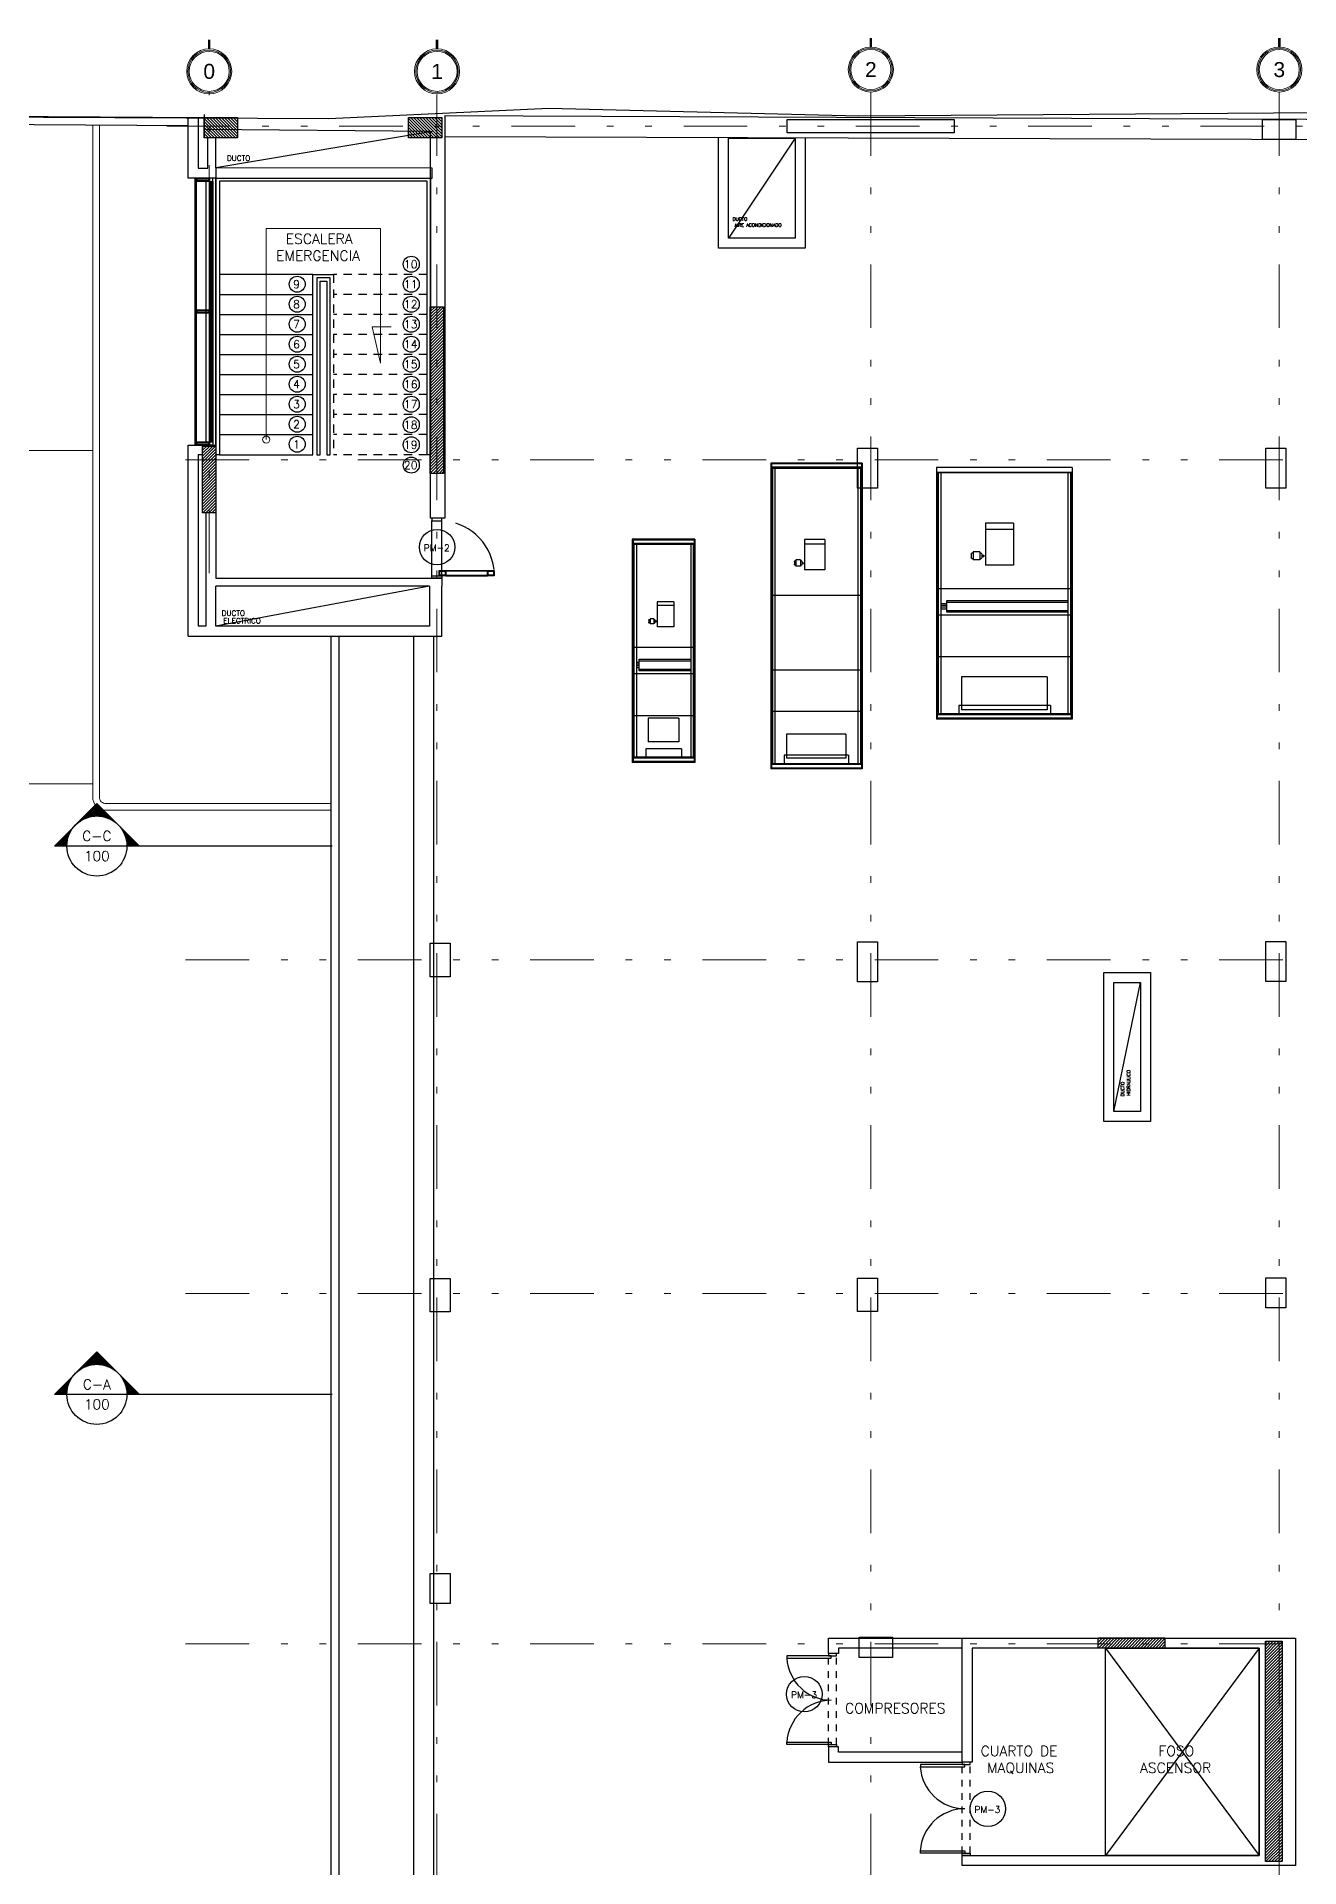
# Model space of a CAD drawing. Header units: millimetres. Extents: x 2056 to 4470, y 1400 to 3101.
# Drawn here: x 2297.75 to 2316.67, y 1524.71 to 1552.16 of the extents above; entities that cross this region are included whole.
import ezdxf
from ezdxf.enums import TextEntityAlignment as Align

# ---------------------------------------------------------------- set-up
doc = ezdxf.new("R2010")
doc.units = ezdxf.units.MM
for name, pattern in [('DASHED', [0.75, 0.5, -0.25]), ('DIVIDE', [31.75, 12.7, -6.35, 0, -6.35, 0, -6.35]), ('HIDDEN', [9.525, 6.35, -3.175]), ('HIDDEN2', [0.1875, 0.125, -0.0625])]:
    doc.linetypes.add(name, pattern=pattern)
for name, color, linetype in [('0-PROYECCION', 8, 'HIDDEN2'), ('A-252', 252, 'Continuous'), ('A-253', 253, 'Continuous'), ('A-ANNO-DIMS-GRID', 195, 'Continuous'), ('A-ANNO-DOOR', 134, 'Continuous'), ('A-ANNO-GLAZ', 124, 'Continuous'), ('A-ANNO-SYMB', 195, 'Continuous'), ('A-ANNO-TEXT', 190, 'Continuous'), ('A-COLS', 6, 'Continuous'), ('A-COLS-HTCH', 8, 'Continuous'), ('A-DOOR', 154, 'Continuous'), ('A-DUCT', 251, 'Continuous'), ('A-FLOR-STRS', 2, 'Continuous'), ('A-FURN', 252, 'Continuous'), ('A-GRID-COLS', 75, 'DIVIDE'), ('A-PLAN-2', 4, 'Continuous'), ('A-WALL-SILL', 205, 'Continuous')]:
    doc.layers.add(name, color=color, linetype=linetype)
for name, color, linetype, lineweight in [('A-PL6', 8, 'Continuous', 15), ('A-WALL', 16, 'Continuous', 30), ('PL MUEBLES', 251, 'Continuous', 13)]:
    doc.layers.add(name, color=color, linetype=linetype, lineweight=lineweight)
doc.styles.add('NUEVO', font='SIMPLEX')
doc.styles.add('ROMAN', font='arial.ttf')
doc.styles.add('ROMANS', font='romans')

# ---------------------------------------------------------------- blocks, each defined once
blk = doc.blocks.new('PUERTA METALICA 90')
at = {"color": 251, "linetype": 'HIDDEN', "ltscale": 0.35}
for p, q in [((0, -0.862), (0, -0.038)), ((0.15, -0.862), (0.15, -0.038)), ((0.212, -0.787), (0.837, -0.787)), ((0.212, -0.862), (0.837, -0.862))]:
    blk.add_line(p, q, dxfattribs=at)
for points in [[(0, -0.038), (0.15, -0.038), (0.15, -0.038), (0.15, 0), (0, 0), (0, -0.038)], [(0.202, -0.852), (0.122, -0.852), (0.122, -0.797), (0.202, -0.797)], [(0.212, -0.797), (0.212, -0.852), (0.212, -0.852), (0.837, -0.852), (0.837, -0.797), (0.212, -0.797)], [(0.927, -0.852), (0.847, -0.852), (0.847, -0.797), (0.927, -0.797)], [(0, -0.862), (0.15, -0.862), (0.15, -0.862), (0.15, -0.9), (0, -0.9), (0, -0.862)]]:
    blk.add_lwpolyline(points, close=True)
for points in [[(0.212, -0.862), (0.112, -0.862), (0.112, -0.787), (0.212, -0.787), (0.212, -0.862)], [(0.937, -0.862), (0.837, -0.862), (0.837, -0.787), (0.937, -0.787), (0.937, -0.862)]]:
    blk.add_lwpolyline(points)
at = {"color": 251, "linetype": 'HIDDEN', "ltscale": 0.15}
blk.add_arc((0.111, -0.866), 0.829, 6.7271, 89.8998, dxfattribs=at)
blk = doc.blocks.new('*X14')
at = {"color": 0}
for p, q in [((6.78992, 13.81738), (6.79063, 13.81738)), ((6.79005, 13.8175), (6.7909, 13.8175)), ((6.79017, 13.81762), (6.7912, 13.81762)), ((6.7903, 13.81775), (6.79153, 13.81775)), ((6.79042, 13.81788), (6.79191, 13.81788)), ((6.79055, 13.818), (6.79236, 13.818)), ((6.79067, 13.81813), (6.79293, 13.81813)), ((6.7908, 13.81825), (6.79394, 13.81825)), ((6.79092, 13.81837), (6.79817, 13.81837)), ((6.79105, 13.8185), (6.79804, 13.8185)), ((6.79117, 13.81863), (6.79792, 13.81863)), ((6.7913, 13.81875), (6.79779, 13.81875)), ((6.79142, 13.81888), (6.79767, 13.81888)), ((6.79155, 13.819), (6.79754, 13.819)), ((6.79167, 13.81912), (6.79742, 13.81912)), ((6.7918, 13.81925), (6.79729, 13.81925)), ((6.79192, 13.81938), (6.79717, 13.81938)), ((6.79205, 13.8195), (6.79704, 13.8195)), ((6.79217, 13.81963), (6.79692, 13.81963)), ((6.7923, 13.81975), (6.79679, 13.81975)), ((6.79242, 13.81987), (6.79667, 13.81987)), ((6.79255, 13.82), (6.79654, 13.82)), ((6.79267, 13.82013), (6.79642, 13.82013)), ((6.7928, 13.82025), (6.79629, 13.82025)), ((6.79292, 13.82038), (6.79617, 13.82038)), ((6.79305, 13.8205), (6.79604, 13.8205)), ((6.79317, 13.82062), (6.79592, 13.82062)), ((6.7933, 13.82075), (6.79579, 13.82075)), ((6.79342, 13.82087), (6.79567, 13.82087)), ((6.79355, 13.821), (6.79554, 13.821)), ((6.79367, 13.82113), (6.79542, 13.82113)), ((6.7938, 13.82125), (6.79529, 13.82125)), ((6.79392, 13.82137), (6.79517, 13.82137)), ((6.79405, 13.8215), (6.79504, 13.8215)), ((6.79417, 13.82162), (6.79492, 13.82162)), ((6.7943, 13.82175), (6.79479, 13.82175)), ((6.79514, 13.81825), (6.79829, 13.81825)), ((6.79615, 13.81813), (6.79842, 13.81813)), ((6.79673, 13.818), (6.79854, 13.818)), ((6.79718, 13.81788), (6.79867, 13.81788)), ((6.79756, 13.81775), (6.79879, 13.81775)), ((6.79789, 13.81762), (6.79892, 13.81762)), ((6.79819, 13.8175), (6.79904, 13.8175)), ((6.79846, 13.81738), (6.79917, 13.81738)), ((6.78442, 13.81188), (6.78593, 13.81188)), ((6.78455, 13.812), (6.78597, 13.812)), ((6.78467, 13.81212), (6.78601, 13.81212)), ((6.7848, 13.81225), (6.78605, 13.81225)), ((6.78492, 13.81237), (6.7861, 13.81237)), ((6.78505, 13.8125), (6.78614, 13.8125)), ((6.78517, 13.81263), (6.78619, 13.81263)), ((6.7853, 13.81275), (6.78624, 13.81275)), ((6.78542, 13.81288), (6.7863, 13.81288)), ((6.78555, 13.813), (6.78635, 13.813)), ((6.78567, 13.81312), (6.78641, 13.81312)), ((6.7858, 13.81325), (6.78647, 13.81325)), ((6.78592, 13.81338), (6.78653, 13.81338)), ((6.78605, 13.8135), (6.7866, 13.8135)), ((6.78617, 13.81363), (6.78667, 13.81363)), ((6.7863, 13.81375), (6.78674, 13.81375)), ((6.78642, 13.81387), (6.78681, 13.81387)), ((6.78655, 13.814), (6.78689, 13.814)), ((6.78667, 13.81413), (6.78697, 13.81413)), ((6.7868, 13.81425), (6.78705, 13.81425)), ((6.78692, 13.81438), (6.78713, 13.81438)), ((6.78705, 13.8145), (6.78722, 13.8145)), ((6.78717, 13.81462), (6.78731, 13.81462)), ((6.78905, 13.8165), (6.78918, 13.8165)), ((6.78917, 13.81663), (6.78936, 13.81663)), ((6.7893, 13.81675), (6.78954, 13.81675)), ((6.78942, 13.81687), (6.78973, 13.81687)), ((6.78955, 13.817), (6.78993, 13.817)), ((6.78967, 13.81713), (6.79015, 13.81713)), ((6.7898, 13.81725), (6.79038, 13.81725)), ((6.79871, 13.81725), (6.79929, 13.81725)), ((6.79894, 13.81713), (6.79942, 13.81713)), ((6.79915, 13.817), (6.79954, 13.817)), ((6.79936, 13.81687), (6.79967, 13.81687)), ((6.79955, 13.81675), (6.79979, 13.81675)), ((6.79973, 13.81663), (6.79992, 13.81663)), ((6.7999, 13.8165), (6.80004, 13.8165)), ((6.80178, 13.81462), (6.80192, 13.81462)), ((6.80187, 13.8145), (6.80204, 13.8145)), ((6.80196, 13.81438), (6.80217, 13.81438)), ((6.80204, 13.81425), (6.80229, 13.81425)), ((6.80212, 13.81413), (6.80242, 13.81413)), ((6.8022, 13.814), (6.80254, 13.814)), ((6.80228, 13.81387), (6.80267, 13.81387)), ((6.80235, 13.81375), (6.80279, 13.81375)), ((6.80242, 13.81363), (6.80292, 13.81363)), ((6.80249, 13.8135), (6.80304, 13.8135)), ((6.80255, 13.81338), (6.80317, 13.81338)), ((6.80262, 13.81325), (6.80329, 13.81325)), ((6.80268, 13.81312), (6.80342, 13.81312)), ((6.80273, 13.813), (6.80354, 13.813)), ((6.80279, 13.81288), (6.80367, 13.81288)), ((6.80284, 13.81275), (6.80379, 13.81275)), ((6.8029, 13.81263), (6.80392, 13.81263)), ((6.80294, 13.8125), (6.80404, 13.8125)), ((6.80299, 13.81237), (6.80417, 13.81237)), ((6.80304, 13.81225), (6.80429, 13.81225)), ((6.80308, 13.81212), (6.80442, 13.81212)), ((6.80312, 13.812), (6.80454, 13.812)), ((6.80316, 13.81188), (6.80467, 13.81188)), ((6.78205, 13.8095), (6.78555, 13.8095)), ((6.78217, 13.80963), (6.78555, 13.80963)), ((6.7823, 13.80975), (6.78556, 13.80975)), ((6.78242, 13.80987), (6.78556, 13.80987)), ((6.78255, 13.81), (6.78557, 13.81)), ((6.78267, 13.81012), (6.78558, 13.81012)), ((6.7828, 13.81025), (6.7856, 13.81025)), ((6.78292, 13.81038), (6.78561, 13.81038)), ((6.78305, 13.8105), (6.78563, 13.8105)), ((6.78317, 13.81062), (6.78565, 13.81062)), ((6.7833, 13.81075), (6.78567, 13.81075)), ((6.78342, 13.81087), (6.78569, 13.81087)), ((6.78355, 13.811), (6.78571, 13.811)), ((6.78367, 13.81113), (6.78574, 13.81113)), ((6.7838, 13.81125), (6.78576, 13.81125)), ((6.78392, 13.81137), (6.78579, 13.81137)), ((6.78405, 13.8115), (6.78582, 13.8115)), ((6.78417, 13.81162), (6.78586, 13.81162)), ((6.7843, 13.81175), (6.78589, 13.81175)), ((6.8032, 13.81175), (6.80479, 13.81175)), ((6.80323, 13.81162), (6.80492, 13.81162)), ((6.80326, 13.8115), (6.80504, 13.8115)), ((6.80329, 13.81137), (6.80517, 13.81137)), ((6.80332, 13.81125), (6.80529, 13.81125)), ((6.80335, 13.81113), (6.80542, 13.81113)), ((6.80338, 13.811), (6.80554, 13.811)), ((6.8034, 13.81087), (6.80567, 13.81087)), ((6.80342, 13.81075), (6.80579, 13.81075)), ((6.80344, 13.81062), (6.80592, 13.81062)), ((6.80346, 13.8105), (6.80604, 13.8105)), ((6.80348, 13.81038), (6.80617, 13.81038)), ((6.80349, 13.81025), (6.80629, 13.81025)), ((6.8035, 13.81012), (6.80642, 13.81012)), ((6.80351, 13.81), (6.80654, 13.81)), ((6.80352, 13.80987), (6.80667, 13.80987)), ((6.80353, 13.80975), (6.80679, 13.80975)), ((6.80354, 13.80963), (6.80692, 13.80963)), ((6.80354, 13.8095), (6.80704, 13.8095))]:
    blk.add_line(p, q, dxfattribs=at)
blk = doc.blocks.new('C-DN1')
at = {"color": 0, "linetype": 'Continuous'}
for p, q in [((-0.04163, 0), (-0.03526, 0.00636)), ((-0.0289, 0), (-0.03526, 0.00636)), ((-0.0289, 0), (-0.04163, 0))]:
    blk.add_line(p, q, dxfattribs=at)
at = {"color": 0}
blk.add_line((0, 0), (-0.0289, 0), dxfattribs=at)
at = {"color": 0, "linetype": 'Continuous'}
blk.add_circle((-0.03526, 0), 0.0045, dxfattribs=at)
at = {"color": 0, "linetype": 'Continuous', "xscale": 0.5, "yscale": 0.5, "zscale": 0.5}
blk.add_blockref('*X14', (-3.43254, -6.90464), dxfattribs=at)
at = {"color": 124, "linetype": 'Continuous', "style": 'NUEVO', "flags": 4}
for tag, p in [('CORTE', (-0.03526, 0.0015)), ('PLANO', (-0.03526, -0.0015))]:
    blk.add_attdef(tag, text='', height=0.0015, dxfattribs=at).set_placement(p, align=Align.MIDDLE_CENTER)
blk = doc.blocks.new('EJE NUMERO')
at = {"color": 0, "linetype": 'Continuous', "lineweight": 9, "const_width": 0.1}
blk.add_lwpolyline([(0, 1.7), (0, 2.068)], dxfattribs=at)
at = {"color": 0, "linetype": 'Continuous', "lineweight": 9}
for radius in [0.9, 0.85, 0.8]:
    blk.add_circle((0, 0.8), radius, dxfattribs=at)
at = {"lineweight": 9, "style": 'ROMAN'}
blk.add_attdef('1', (-0.199, 0.527), '', height=0.6, dxfattribs=at)
blk = doc.blocks.new('EJES CUBIERTAS')
at = {"layer": 'A-COLS-HTCH'}
h = blk.add_hatch(dxfattribs=at)
h.set_pattern_fill('ANSI31', color=256, scale=0.01, angle=90, style=0)
h.set_pattern_definition([(135, (1733142.629528, -989011.839646), (-0.02245064030267, -0.02245064030267), [])])
h.paths.add_polyline_path([(-3.487, 36.408), (-3.487, 36.711), (-2.987, 36.711), (-2.987, 36.408)])
h = blk.add_hatch(dxfattribs=at)
h.set_pattern_fill('ANSI31', color=256, scale=0.01, angle=90, style=0)
h.set_pattern_definition([(135, (1733145.69135, -989011.839646), (-0.02245064030267, -0.02245064030267), [])])
h.paths.add_polyline_path([(-0.425, 36.408), (-0.425, 36.711), (0.075, 36.711), (0.075, 36.408)])
h = blk.add_hatch(dxfattribs=at)
h.set_pattern_fill('ANSI31', color=256, scale=0.01, style=0)
h.set_pattern_definition([(45, (-989048.451113, -1733114.360336), (-0.02245064030267, 0.02245064030267), [])])
h.paths.add_polyline_path([(-0.1, 33.875), (0.1, 33.875), (0.1, 31.375), (-0.1, 31.375)])
h = blk.add_hatch(dxfattribs=at)
h.set_pattern_fill('ANSI31', color=256, scale=0.01, style=0)
h.set_pattern_definition([(45, (-989051.864602, -1733114.33033), (-0.02245064030267, 0.02245064030267), [])])
h.paths.add_polyline_path([(-3.513, 31.786), (-3.313, 31.786), (-3.313, 30.786), (-3.513, 30.786)])
h = blk.add_hatch(dxfattribs=at)
h.set_pattern_fill('ANSI31', color=256, scale=0.01, angle=180, style=0)
h.set_pattern_definition([(225, (-989255.245017, -1733111.386106), (0.02245064030267, -0.02245064030267), [])])
h.paths.add_polyline_path([(9.909, 13.916), (10.909, 13.916), (10.909, 13.766), (9.909, 13.766)])
h = blk.add_hatch(dxfattribs=at)
h.set_pattern_fill('ANSI31', color=256, scale=0.01, angle=180, style=0)
h.set_pattern_definition([(225, (989061.06452, 1733159.54204), (0.02245064030267, -0.02245064030267), [])])
h.paths.add_polyline_path([(12.663, 10.566), (12.413, 10.566), (12.413, 13.866), (12.663, 13.866)])
at = {"layer": 'A-COLS'}
for points, elevation in [([(-3.487, 36.408), (-3.487, 36.711), (-2.987, 36.711), (-2.987, 36.408)], -0.229), ([(-0.425, 36.408), (-0.425, 36.711), (0.075, 36.711), (0.075, 36.408)], -0.229), ([(-3.513, 31.786), (-3.313, 31.786), (-3.313, 30.786), (-3.513, 30.786)], 0)]:
    blk.add_lwpolyline(points, close=True, dxfattribs=dict(at, elevation=elevation))
for points in [[(-0.1, 33.875), (0.1, 33.875), (0.1, 31.375), (-0.1, 31.375)], [(9.909, 13.916), (10.909, 13.916), (10.909, 13.766), (9.909, 13.766)], [(12.663, 10.566), (12.413, 10.566), (12.413, 13.866), (12.663, 13.866)]]:
    blk.add_lwpolyline(points, close=True, dxfattribs=at)
at = {"layer": 'A-COLS-HTCH'}
for points in [[(5.25, 36.483), (5.25, 36.683), (7.75, 36.683), (7.75, 36.483)], [(12.37, 36.383), (12.37, 36.683), (12.87, 36.683), (12.87, 36.383)], [(6.3, 31.756), (6.6, 31.756), (6.6, 31.156), (6.3, 31.156)], [(12.42, 31.756), (12.72, 31.756), (12.72, 31.156), (12.42, 31.156)], [(-0.1, 24.331), (0.2, 24.331), (0.2, 23.831), (-0.1, 23.831)], [(6.3, 24.355), (6.6, 24.355), (6.6, 23.755), (6.3, 23.755)], [(12.42, 24.36), (12.72, 24.36), (12.72, 23.76), (12.42, 23.76)], [(-0.1, 19.306), (0.2, 19.306), (0.2, 18.806), (-0.1, 18.806)], [(6.3, 19.309), (6.6, 19.309), (6.6, 18.809), (6.3, 18.809)], [(12.42, 19.315), (12.72, 19.315), (12.72, 18.865), (12.42, 18.865)], [(-0.1, 14.882), (0.2, 14.882), (0.2, 14.432), (-0.1, 14.432)], [(6.325, 13.626), (6.325, 13.926), (6.825, 13.926), (6.825, 13.626)]]:
    blk.add_lwpolyline(points, close=True, dxfattribs=at)
at = {"layer": 'A-GRID-COLS', "lineweight": 9, "ltscale": 0.075}
for p, q in [((-3.413, 29.88), (-3.413, 37.086)), ((0, 0), (0, 37.056)), ((6.5, 0), (6.5, 37.113)), ((12.62, 0), (12.62, 37.113))]:
    blk.add_line(p, q, dxfattribs=at)
for points in [[(-4.046, 36.581), (21.433, 36.581)], [(-3.765, 31.581), (21.433, 31.581)], [(-3.765, 24.081), (21.433, 24.081)], [(-3.765, 19.081), (21.433, 19.081)], [(-3.765, 13.826), (21.433, 13.826)]]:
    blk.add_lwpolyline(points, dxfattribs=at)
at = {"layer": 'A-ANNO-DIMS-GRID'}
ref = blk.add_blockref('EJE NUMERO', (-3.412, 37.104, -0.229), dxfattribs=dict(at, xscale=0.375, yscale=0.3749999850988388, zscale=0.375))
ref.add_attrib('1', '0', dxfattribs={"layer": '0', "lineweight": 9, "height": 0.225, "style": 'ROMAN'}).set_placement((-3.412, 37.404, -0.229), align=Align.MIDDLE_CENTER)
ref = blk.add_blockref('EJE NUMERO', (0.002, 37.104, -0.229), dxfattribs=dict(at, xscale=0.375, yscale=0.3749999850988388, zscale=0.375))
ref.add_attrib('1', '1', dxfattribs={"layer": '0', "lineweight": 9, "height": 0.225, "style": 'ROMAN'}).set_placement((0.002, 37.404, -0.229), align=Align.MIDDLE_CENTER)
ref = blk.add_blockref('EJE NUMERO', (6.502, 37.131, -0.229), dxfattribs=dict(at, xscale=0.375, yscale=0.3749999850988388, zscale=0.375))
ref.add_attrib('1', '2', dxfattribs={"layer": '0', "lineweight": 9, "height": 0.225, "style": 'ROMAN'}).set_placement((6.502, 37.431, -0.229), align=Align.MIDDLE_CENTER)
ref = blk.add_blockref('EJE NUMERO', (12.622, 37.131, -0.229), dxfattribs=dict(at, xscale=0.375, yscale=0.3749999850988388, zscale=0.375))
ref.add_attrib('1', '3', dxfattribs={"layer": '0', "lineweight": 9, "height": 0.225, "style": 'ROMAN'}).set_placement((12.622, 37.431, -0.229), align=Align.MIDDLE_CENTER)
blk = doc.blocks.new('escalera de emergencia')
at = {"layer": '0-PROYECCION'}
for p, q in [((3.16, 2.4), (1.76, 2.4)), ((1.76, 2.4), (1.76, -0.3)), ((3.16, 2.1), (1.76, 2.1)), ((3.16, 1.8), (1.76, 1.8)), ((3.16, 1.5), (1.76, 1.5)), ((3.16, 1.2), (1.76, 1.2)), ((3.16, 0.9), (1.76, 0.9)), ((3.16, 0.6), (1.76, 0.6)), ((3.16, 0.3), (1.76, 0.3)), ((3.16, 0), (1.76, 0)), ((3.16, -0.3), (1.76, -0.3))]:
    blk.add_line(p, q, dxfattribs=at)
at = {"layer": 'A-ANNO-GLAZ', "ltscale": 1.5, "elevation": 0}
for points in [[(-0.293, 3.848), (-0.098, 3.848), (-0.098, 3.798), (-0.293, 3.798), (-0.293, 3.848)], [(-0.068, 3.798), (-0.068, -0.106), (-0.078, -0.106), (-0.078, 3.798), (-0.068, 3.798)], [(-0.293, 1.871), (-0.098, 1.871), (-0.098, 1.821), (-0.293, 1.821), (-0.293, 1.871)], [(-0.293, -0.106), (-0.098, -0.106), (-0.098, -0.156), (-0.293, -0.156), (-0.293, -0.106)]]:
    blk.add_lwpolyline(points, dxfattribs=at)
for points in [[(-0.098, 3.798), (-0.048, 3.798), (-0.048, 3.848), (-0.098, 3.848)], [(-0.283, 3.838), (-0.108, 3.838), (-0.108, 3.808), (-0.283, 3.808)], [(-0.098, -0.106), (-0.098, 3.798), (-0.048, 3.798), (-0.048, -0.106)], [(-0.283, 1.861), (-0.108, 1.861), (-0.108, 1.831), (-0.283, 1.831)], [(-0.283, -0.116), (-0.108, -0.116), (-0.108, -0.146), (-0.283, -0.146)], [(-0.098, -0.106), (-0.048, -0.106), (-0.048, -0.156), (-0.098, -0.156)]]:
    blk.add_lwpolyline(points, close=True, dxfattribs=at)
at = {"layer": 'A-ANNO-TEXT'}
for centre in [(2.924, 2.556), (1.214, 2.256), (2.924, 2.256), (1.214, 1.956), (2.924, 1.956), (1.214, 1.656), (2.924, 1.656), (1.214, 1.356), (2.924, 1.356), (1.214, 1.056), (2.924, 1.056), (1.214, 0.756), (2.924, 0.756), (1.214, 0.456), (2.924, 0.456), (1.214, 0.156), (2.924, 0.149), (1.214, -0.144), (2.924, -0.151), (2.924, -0.456)]:
    blk.add_circle(centre, 0.12, dxfattribs=at)
at = {"layer": 'A-FLOR-STRS'}
for p, q in [((1.45, 2.4), (0.05, 2.4)), ((1.45, -0.3), (1.45, 2.4)), ((1.45, 2.4), (1.76, 2.4)), ((0.05, 2.1), (1.45, 2.1)), ((0.05, 1.8), (1.45, 1.8)), ((0.05, 1.5), (1.45, 1.5)), ((0.05, 1.2), (1.45, 1.2)), ((0.05, 0.9), (1.45, 0.9)), ((0.05, 0.6), (1.45, 0.6)), ((0.05, 0.3), (1.45, 0.3)), ((0.05, 0), (1.45, 0)), ((0.05, -0.3), (1.45, -0.3))]:
    blk.add_line(p, q, dxfattribs=at)
at = {"layer": 'A-FURN'}
for points in [[(0.05, -0.3), (0, -0.3), (0, 3.848), (3.21, 3.848), (3.21, -0.3), (3.16, -0.3), (3.16, 3.8), (0.05, 3.8), (0.05, -0.3)], [(1.66, -0.3), (1.71, -0.3), (1.71, 2.35), (1.506, 2.35), (1.506, -0.3), (1.556, -0.3), (1.556, 2.3), (1.66, 2.3)]]:
    blk.add_lwpolyline(points, close=True, dxfattribs=at)
at = {"layer": 'A-PLAN-2', "ltscale": 1.5, "elevation": 0}
blk.add_lwpolyline([(-0.318, 3.848), (-0.318, -0.156), (-0.293, -0.156), (-0.293, 3.848), (-0.318, 3.848)], dxfattribs=at)
at = {"layer": 'A-WALL-SILL', "elevation": 0}
for points in [[(-0.048, -0.156), (-0.003, -0.156), (-0.003, 3.848), (-0.048, 3.848)], [(-0.153, 3.798), (-0.153, -0.106)]]:
    blk.add_lwpolyline(points, dxfattribs=at)
at = {"layer": 'PL MUEBLES'}
for p, q in [((0.75, -0.074), (0.75, 3.089)), ((0.75, 3.089), (1.903, 3.089))]:
    blk.add_line(p, q, dxfattribs=at)
at = {"layer": 'PL MUEBLES', "linetype": 'HIDDEN'}
blk.add_lwpolyline([(1.903, 3.089), (2.46, 3.089), (2.46, 1.074), (2.34, 1.619), (2.62, 1.619)], dxfattribs=at)
at = {"layer": 'PL MUEBLES'}
blk.add_circle((0.75, -0.074), 0.0532, dxfattribs=at)
at = {"layer": 'A-ANNO-TEXT', "style": 'ROMANS'}
for s, height, p in [('EMERGENCIA', 0.1527, (1.527, 2.684)), ('ESCALERA', 0.1527, (1.544, 2.937)), ('10', 0.12, (2.915, 2.555)), ('9', 0.12, (1.204, 2.255)), ('11', 0.12, (2.915, 2.255)), ('8', 0.12, (1.204, 1.955)), ('12', 0.12, (2.915, 1.955)), ('7', 0.12, (1.204, 1.655)), ('13', 0.12, (2.915, 1.655)), ('6', 0.12, (1.204, 1.355)), ('14', 0.12, (2.915, 1.355)), ('5', 0.12, (1.204, 1.055)), ('15', 0.12, (2.915, 1.055)), ('4', 0.12, (1.204, 0.755)), ('16', 0.12, (2.915, 0.755)), ('3', 0.12, (1.204, 0.455)), ('17', 0.12, (2.915, 0.455)), ('2', 0.12, (1.204, 0.155)), ('18', 0.12, (2.915, 0.148)), ('1', 0.12, (1.204, -0.145)), ('19', 0.12, (2.915, -0.152)), ('20', 0.12, (2.915, -0.457))]:
    blk.add_text(s, height=height, dxfattribs=at).set_placement(p, align=Align.MIDDLE)
blk = doc.blocks.new('N-PUE')
blk.add_circle((0, 0), 0.00332)
at = {"style": 'NUEVO'}
blk.add_attdef('PUE', text='', height=0.0015, dxfattribs=at).set_placement((-0.00006, -0.00013), align=Align.MIDDLE)
blk = doc.blocks.new('PUERTA 1.4 M - PL')
at = {"color": 251, "linetype": 'DASHED', "ltscale": 0.2}
for p, q in [((0.015, -0.086), (0.015, -1.416)), ((0.135, -0.086), (0.135, -1.416))]:
    blk.add_line(p, q, dxfattribs=at)
for points in [[(0.135, -0.051), (0.135, -0.086), (0.015, -0.086), (0.015, -0.051), (0.135, -0.051)], [(0.76, -0.086), (0.76, -0.121), (0.095, -0.121), (0.095, -0.086), (0.76, -0.086)], [(0.135, -1.451), (0.135, -1.416), (0.015, -1.416), (0.015, -1.451), (0.135, -1.451)], [(0.76, -1.416), (0.76, -1.381), (0.095, -1.381), (0.095, -1.416), (0.76, -1.416)]]:
    blk.add_lwpolyline(points)
for centre, start, end in [((0.092, -0.082), 270.2949, 356.6088), ((0.092, -1.421), 3.3912, 89.7051)]:
    blk.add_arc(centre, 0.67, start, end)
blk = doc.blocks.new('lote')
at = {"layer": 'A-252'}
blk.add_lwpolyline([(24.689, 13.069), (16.727, 12.496), (9.254, 12.098), (2.53, 11.676), (2.35, 14.285), (2.035, 17.986), (1.901, 19.589), (1.901, 20.637), (1.851, 25.055), (-1.943, 24.936), (-1.92, 30.252), (-18.208, 30.35), (-18.191, 50.048), (-0.375, 49.905), (7.108, 49.863), (10.408, 50.016), (15.054, 49.898), (25.409, 49.965)], dxfattribs=at)
blk = doc.blocks.new('A$C6E57277F')
for p, q in [((0, 54), (0, 0)), ((0, 54), (3, 54)), ((0.5, 53.5), (0.5, 0.5)), ((0.5, 53.5), (2.5, 53.5)), ((2.5, 53.5), (78, 53.5)), ((2.5, 53.5), (2.5, 0.5)), ((2.5, 51.5), (78, 51.5)), ((3, 54), (78, 54)), ((3, 54), (3, 0)), ((3, 1), (3, 53)), ((3, 53), (78, 53)), ((3, 53), (78, 53)), ((78, 54), (122, 54)), ((78, 53.5), (122, 53.5)), ((78, 1), (78, 53)), ((78, 53), (122, 53)), ((78, 1), (78, 53)), ((78, 53), (122, 53)), ((78, 51.5), (122, 51.5)), ((122, 54), (146.5, 54)), ((122, 53.5), (146.5, 53.5)), ((122, 1), (122, 53)), ((122, 53), (146.5, 53)), ((122, 1), (122, 53)), ((122, 53), (146.5, 53)), ((122, 51.5), (146.5, 51.5)), ((146.5, 54), (177.5, 54)), ((146.5, 53.5), (178, 53.5)), ((146.5, 1), (146.5, 53)), ((146.5, 53), (177.5, 53)), ((146.5, 1), (146.5, 53)), ((146.5, 53), (177.5, 53)), ((146.5, 51.5), (178, 51.5)), ((160.1, 44.4), (160.1, 9.4)), ((160.1, 44.4), (174.1, 44.4)), ((172.5, 46), (172.5, 8)), ((172.5, 46), (177.5, 46)), ((174.1, 44.4), (174.1, 9.4)), ((177.5, 54), (177.5, 0)), ((177.5, 54), (180.5, 54)), ((177.5, 1), (177.5, 53)), ((177.5, 46), (177.5, 8)), ((178, 53.5), (178, 0.5)), ((178, 53.5), (180, 53.5)), ((180, 53.5), (180, 0.5)), ((180.5, 54), (180.5, 0)), ((45.1, 31.9), (63, 31.9)), ((45.1, 31.9), (45.1, 20)), ((47.8, 31.9), (47.8, 20)), ((63, 31.9), (63, 20)), ((45.1, 20), (63, 20)), ((57.2, 17.6), (60.8, 17.6)), ((57.2, 17.6), (57.2, 14.9)), ((57.2, 14.9), (60.8, 14.9)), ((57.2, 14.9), (57.2, 14.9)), ((57.6, 17.9), (57.7, 18.2)), ((57.6, 17.9), (57.6, 17.6)), ((57.6, 17.6), (57.6, 17.6)), ((57.6, 14.9), (57.6, 14.6)), ((57.6, 14.6), (57.6, 14.6)), ((57.7, 14.3), (57.6, 14.6)), ((57.6, 14.6), (57.6, 14.6)), ((57.7, 18.2), (57.9, 18.4)), ((57.9, 14.1), (57.7, 14.3)), ((57.9, 18.4), (58.2, 18.5)), ((58.2, 14), (57.9, 14.1)), ((58.2, 18.5), (59.7, 18.5)), ((58.2, 14), (59.7, 14)), ((58.8, 18.5), (58.8, 19.4)), ((58.8, 19.4), (59.2, 19.4)), ((59.2, 18.5), (59.2, 19.4)), ((59.2, 19.4), (59.2, 19.4)), ((59.2, 19.4), (59.2, 19.4)), ((59.7, 18.5), (60, 18.4)), ((60, 14.1), (59.7, 14)), ((60, 18.4), (60.2, 18.2)), ((60.2, 14.3), (60, 14.1)), ((60.2, 18.2), (60.3, 17.9)), ((60.3, 14.6), (60.2, 14.3)), ((60.3, 17.9), (60.3, 17.6)), ((60.3, 17.9), (60.3, 17.6)), ((60.3, 14.9), (60.3, 14.6)), ((60.3, 14.9), (60.3, 14.6)), ((60.8, 17.6), (60.8, 14.9)), ((0.5, 0.5), (2.5, 0.5)), ((2.5, 2.5), (78, 2.5)), ((2.5, 0.5), (78, 0.5)), ((3, 1), (78, 1)), ((3, 1), (78, 1)), ((54.7, 1), (76.7, 1)), ((54.7, 1), (76.7, 0)), ((76.7, 0), (76.7, 1)), ((78, 2.5), (122, 2.5)), ((78, 1), (122, 1)), ((78, 1), (122, 1)), ((78, 0.5), (122, 0.5)), ((92.2, 1), (120.7, 1)), ((92.2, 1), (120.7, 0)), ((120.7, 0), (120.7, 1)), ((122, 2.5), (146.5, 2.5)), ((122, 1), (146.5, 1)), ((122, 1), (146.5, 1)), ((122, 0.5), (146.5, 0.5)), ((123.2, 1), (145.2, 1)), ((123.2, 1), (145.2, 0)), ((145.2, 0), (145.2, 1)), ((146.5, 2.5), (178, 2.5)), ((146.5, 1), (177.5, 1)), ((146.5, 1), (177.5, 1)), ((146.5, 0.5), (178, 0.5)), ((147.7, 1), (176.2, 1)), ((147.7, 1), (176.2, 0)), ((160.1, 9.4), (174.1, 9.4)), ((172.5, 8), (177.5, 8)), ((176.2, 0), (176.2, 1)), ((178, 0.5), (180, 0.5)), ((0, 0), (3, 0)), ((3, 0), (78, 0)), ((78, 0), (122, 0)), ((122, 0), (146.5, 0)), ((146.5, 0), (177.5, 0)), ((177.5, 0), (180.5, 0))]:
    blk.add_line(p, q)
blk = doc.blocks.new('A$C0A184FD7')
for p, q in [((0, 80), (0, 0)), ((0, 80), (3, 80)), ((3, 80), (71.5, 80)), ((3, 80), (3, 0)), ((3, 79.5), (71.5, 79.5)), ((3, 1), (3, 79)), ((3, 79), (71.5, 79)), ((3, 79), (71.5, 79)), ((3, 77.5), (71.5, 77.5)), ((71.5, 80), (87, 80)), ((71.5, 79.5), (87, 79.5)), ((71.5, 1), (71.5, 79)), ((71.5, 79), (87, 79)), ((71.5, 1), (71.5, 79)), ((71.5, 79), (87, 79)), ((71.5, 77.5), (87, 77.5)), ((78.5, 77.5), (85.5, 77.5)), ((78.5, 6.2), (78.5, 77.5)), ((79.5, 6.2), (79.5, 77.5)), ((84.4, 6.2), (84.4, 77.5)), ((85.5, 77.5), (85.5, 6.2)), ((87, 80), (111.5, 80)), ((87, 79.5), (111.5, 79.5)), ((87, 1), (87, 79)), ((87, 79), (111.5, 79)), ((87, 1), (87, 79)), ((87, 79), (111.5, 79)), ((87, 77.5), (111.5, 77.5)), ((111.5, 80), (145.5, 80)), ((111.5, 79.5), (146, 79.5)), ((111.5, 1), (111.5, 79)), ((111.5, 79), (145.5, 79)), ((111.5, 1), (111.5, 79)), ((111.5, 79), (145.5, 79)), ((111.5, 77.5), (146, 77.5)), ((145.5, 80), (145.5, 0)), ((145.5, 80), (148.5, 80)), ((145.5, 1), (145.5, 79)), ((146, 79.5), (146, 0.5)), ((146, 79.5), (148, 79.5)), ((148, 79.5), (148, 0.5)), ((148.5, 80), (148.5, 0)), ((123.5, 65.3), (123.5, 14.7)), ((123.5, 65.3), (143.1, 65.3)), ((140.5, 67.2), (140.5, 13.2)), ((140.5, 67.2), (145.5, 67.2)), ((143.1, 65.3), (143.1, 14.7)), ((145.5, 67.2), (145.5, 13.2)), ((32.9, 45.4), (57.7, 45.4)), ((32.9, 45.4), (32.9, 28.9)), ((36.6, 45.4), (36.6, 28.9)), ((57.7, 45.4), (57.7, 28.9)), ((32.9, 28.9), (57.7, 28.9)), ((49.7, 25.5), (54.6, 25.5)), ((49.7, 25.5), (49.7, 21.7)), ((49.7, 21.7), (54.6, 21.7)), ((49.7, 21.7), (49.7, 21.7)), ((50.3, 25.9), (50.4, 26.3)), ((50.3, 25.9), (50.3, 25.5)), ((50.3, 25.5), (50.3, 25.5)), ((50.3, 21.7), (50.3, 21.3)), ((50.4, 26.3), (50.7, 26.6)), ((50.7, 26.6), (51.1, 26.7)), ((51.1, 26.7), (53.2, 26.7)), ((51.8, 26.7), (51.8, 28)), ((51.8, 28), (52.5, 28)), ((52.5, 26.7), (52.5, 28)), ((52.5, 28), (52.5, 28)), ((52.5, 28), (52.5, 28)), ((53.2, 26.7), (53.6, 26.6)), ((53.6, 26.6), (53.9, 26.3)), ((53.9, 26.3), (54, 25.9)), ((54, 25.9), (54, 25.5)), ((54, 25.9), (54, 25.5)), ((54, 21.7), (54, 21.3)), ((54, 21.7), (54, 21.3)), ((54.6, 25.5), (54.6, 21.7)), ((50.3, 21.3), (50.3, 21.3)), ((50.4, 20.9), (50.3, 21.3)), ((50.3, 21.3), (50.3, 21.3)), ((50.7, 20.6), (50.4, 20.9)), ((51.1, 20.5), (50.7, 20.6)), ((51.1, 20.5), (53.2, 20.5)), ((53.6, 20.6), (53.2, 20.5)), ((53.9, 20.9), (53.6, 20.6)), ((54, 21.3), (53.9, 20.9)), ((123.5, 14.7), (143.1, 14.7)), ((140.5, 13.2), (145.5, 13.2)), ((0, 0), (3, 0)), ((3, 2.5), (71.5, 2.5)), ((3, 1), (71.5, 1)), ((3, 1), (71.5, 1)), ((3, 0.5), (71.5, 0.5)), ((3, 0), (71.5, 0)), ((48.2, 1), (70.2, 1)), ((48.2, 1), (70.2, 0)), ((70.2, 0), (70.2, 1)), ((71.5, 2.5), (87, 2.5)), ((71.5, 1), (87, 1)), ((71.5, 1), (87, 1)), ((71.5, 0.5), (87, 0.5)), ((71.5, 0), (87, 0)), ((85.5, 6.2), (78.5, 6.2)), ((78.7, 1), (78.7, 0.5)), ((78.7, 1), (79.7, 1)), ((78.7, 0.5), (79.7, 0.5)), ((79.7, 1), (79.7, 0.5)), ((80.2, 2.5), (81.5, 2.5)), ((80.3, 2.5), (80.3, 6.3)), ((81.5, 6.3), (81.5, 2.5)), ((82.3, 2.5), (82.3, 6.3)), ((82.3, 2.5), (83.6, 2.5)), ((83.6, 6.3), (83.6, 2.5)), ((87, 2.5), (111.5, 2.5)), ((87, 1), (111.5, 1)), ((87, 1), (111.5, 1)), ((87, 0.5), (111.5, 0.5)), ((87, 0), (111.5, 0)), ((88.2, 1), (110.2, 1)), ((88.2, 1), (110.2, 0)), ((110.2, 0), (110.2, 1)), ((111.5, 2.5), (146, 2.5)), ((111.5, 1), (145.5, 1)), ((111.5, 1), (145.5, 1)), ((111.5, 0.5), (146, 0.5)), ((111.5, 0), (145.5, 0)), ((112.7, 1), (134.7, 1)), ((112.7, 1), (134.7, 0)), ((134.7, 0), (134.7, 1)), ((145.5, 0), (148.5, 0)), ((146, 0.5), (148, 0.5))]:
    blk.add_line(p, q)
blk = doc.blocks.new('A$C012245A7')
for p, q in [((0, 37), (0, 0)), ((0, 37), (3, 37)), ((0.5, 36.5), (0.5, 0.5)), ((0.5, 36.5), (2.5, 36.5)), ((2.5, 36.5), (63.7, 36.5)), ((2.5, 36.5), (2.5, 0.5)), ((2.5, 34.5), (63.7, 34.5)), ((3, 37), (63.7, 37)), ((3, 37), (3, 0)), ((3, 1), (3, 36)), ((3, 36), (63.7, 36)), ((3, 36), (63.7, 36)), ((63.7, 37), (79.2, 37)), ((63.7, 36.5), (79.2, 36.5)), ((63.7, 1), (63.7, 36)), ((63.7, 36), (79.2, 36)), ((63.7, 1), (63.7, 36)), ((63.7, 36), (79.2, 36)), ((63.7, 34.5), (79.2, 34.5)), ((70.7, 34.5), (77.7, 34.5)), ((70.7, 4.1), (70.7, 34.5)), ((71.8, 4.1), (71.8, 34.5)), ((76.7, 4.1), (76.7, 34.5)), ((77.7, 34.5), (77.7, 4.1)), ((79.2, 37), (104, 37)), ((79.2, 36.5), (104, 36.5)), ((79.2, 1), (79.2, 36)), ((79.2, 36), (104, 36)), ((79.2, 1), (79.2, 36)), ((79.2, 36), (104, 36)), ((79.2, 34.5), (104, 34.5)), ((104, 37), (128.7, 37)), ((104, 36.5), (129.2, 36.5)), ((104, 1), (104, 36)), ((104, 36), (128.7, 36)), ((104, 1), (104, 36)), ((104, 36), (128.7, 36)), ((104, 34.5), (129.2, 34.5)), ((128.7, 37), (128.7, 0)), ((128.7, 37), (131.7, 37)), ((128.7, 1), (128.7, 36)), ((129.2, 36.5), (129.2, 0.5)), ((129.2, 36.5), (131.2, 36.5)), ((131.2, 36.5), (131.2, 0.5)), ((131.7, 37), (131.7, 0)), ((37, 24.5), (51.7, 24.5)), ((37, 24.5), (37, 14.7)), ((39.2, 24.5), (39.2, 14.7)), ((51.7, 24.5), (51.7, 14.7)), ((105.6, 27.4), (105.6, 9.4)), ((105.6, 27.4), (119.6, 27.4)), ((119.6, 27.4), (119.6, 9.4)), ((123.7, 29), (123.7, 8)), ((123.7, 29), (128.7, 29)), ((128.7, 29), (128.7, 8)), ((37, 14.7), (51.7, 14.7)), ((47, 12.7), (49.9, 12.7)), ((47, 12.7), (47, 10.5)), ((47.3, 12.9), (47.4, 13.2)), ((47.3, 12.9), (47.3, 12.7)), ((47.3, 12.7), (47.3, 12.7)), ((47.4, 13.2), (47.6, 13.4)), ((47.6, 13.4), (47.8, 13.4)), ((47.8, 13.4), (49, 13.4)), ((48.2, 13.4), (48.2, 14.2)), ((48.2, 14.2), (48.6, 14.2)), ((48.6, 13.4), (48.6, 14.2)), ((48.6, 14.2), (48.6, 14.2)), ((48.6, 14.2), (48.6, 14.2)), ((49, 13.4), (49.3, 13.4)), ((49.3, 13.4), (49.5, 13.2)), ((49.5, 13.2), (49.5, 12.9)), ((49.5, 12.9), (49.5, 12.7)), ((49.5, 12.9), (49.5, 12.7)), ((49.9, 12.7), (49.9, 10.5)), ((0, 0), (3, 0)), ((0.5, 0.5), (2.5, 0.5)), ((2.5, 2.5), (63.7, 2.5)), ((2.5, 0.5), (63.7, 0.5)), ((3, 1), (63.7, 1)), ((3, 1), (63.7, 1)), ((3, 0), (63.7, 0)), ((40.2, 1), (62.5, 1)), ((40.2, 1), (62.5, 0)), ((47, 10.5), (49.9, 10.5)), ((47, 10.5), (47, 10.5)), ((47.3, 10.5), (47.3, 10.3)), ((47.3, 10.3), (47.3, 10.3)), ((47.4, 10), (47.3, 10.3)), ((47.3, 10.3), (47.3, 10.3)), ((47.6, 9.8), (47.4, 10)), ((47.8, 9.7), (47.6, 9.8)), ((47.8, 9.7), (49, 9.7)), ((49.3, 9.8), (49, 9.7)), ((49.5, 10), (49.3, 9.8)), ((49.5, 10.5), (49.5, 10.3)), ((49.5, 10.5), (49.5, 10.3)), ((49.5, 10.3), (49.5, 10)), ((62.5, 0), (62.5, 1)), ((63.7, 2.5), (79.2, 2.5)), ((63.7, 1), (79.2, 1)), ((63.7, 1), (79.2, 1)), ((63.7, 0.5), (79.2, 0.5)), ((63.7, 0), (79.2, 0)), ((77.7, 4.1), (70.7, 4.1)), ((71, 1), (71, 0.5)), ((71, 1), (72, 1)), ((71, 0.5), (72, 0.5)), ((72, 1), (72, 0.5)), ((72.5, 2.5), (72.5, 4.1)), ((72.5, 2.5), (73.7, 2.5)), ((73.7, 4.1), (73.7, 2.5)), ((74.6, 2.5), (74.6, 4.1)), ((74.6, 2.5), (75.8, 2.5)), ((75.8, 4.1), (75.8, 2.5)), ((79.2, 2.5), (104, 2.5)), ((79.2, 1), (104, 1)), ((79.2, 1), (104, 1)), ((79.2, 0.5), (104, 0.5)), ((79.2, 0), (104, 0)), ((80.5, 1), (102.7, 1)), ((80.5, 1), (102.7, 0)), ((102.7, 0), (102.7, 1)), ((104, 2.5), (129.2, 2.5)), ((104, 1), (128.7, 1)), ((104, 1), (128.7, 1)), ((104, 0.5), (129.2, 0.5)), ((104, 0), (128.7, 0)), ((105.2, 1), (127.5, 1)), ((105.2, 1), (127.5, 0)), ((105.6, 9.4), (119.6, 9.4)), ((123.7, 8), (128.7, 8)), ((127.5, 0), (127.5, 1)), ((128.7, 0), (131.7, 0)), ((129.2, 0.5), (131.2, 0.5))]:
    blk.add_line(p, q)

msp = doc.modelspace()

# ---------------------------------------------------------------- linework, layer by layer
at = {"layer": 'A-DUCT'}
for points, elevation in [([(2303.672, 1550.739), (2300.434, 1550.194)], 0), ([(2308.112, 1550.639), (2309.112, 1550.639), (2309.112, 1549.139), (2308.112, 1549.139), (2308.112, 1550.639)], 0.229), ([(2309.112, 1550.639), (2308.112, 1549.139)], 0.229), ([(2303.632, 1543.919), (2300.432, 1543.319)], 0), ([(2303.632, 1543.919), (2300.432, 1543.319)], 0), ([(2313.889, 1536.046), (2314.289, 1537.98)], 0.229), ([(2316.064, 1528), (2313.764, 1524.89)], 0.013), ([(2313.764, 1528), (2316.064, 1524.89)], 0.013)]:
    msp.add_lwpolyline(points, dxfattribs=dict(at, elevation=elevation))
for points, elevation in [([(2313.889, 1537.98), (2314.289, 1537.98), (2314.289, 1536.046), (2313.889, 1536.046)], 0.229), ([(2313.764, 1528), (2316.064, 1528), (2316.064, 1524.89), (2313.764, 1524.89)], 0.013)]:
    msp.add_lwpolyline(points, close=True, dxfattribs=dict(at, elevation=elevation))
at = {"layer": 'A-PL6'}
for points, elevation in [([(2298.587, 1540.76), (2298.587, 1550.832)], 0), ([(2298.687, 1540.76), (2298.687, 1550.832)], 0), ([(2276.945, 1545.957), (2298.587, 1545.957)], -0.229), ([(2276.945, 1540.957), (2298.587, 1540.957)], -0.229)]:
    msp.add_lwpolyline(points, dxfattribs=dict(at, elevation=elevation))
for points in [[(2298.787, 1540.66), (2302.16, 1540.66)], [(2298.787, 1540.56), (2302.16, 1540.56)]]:
    msp.add_lwpolyline(points, dxfattribs=at)
for radius in [0.2, 0.2, 0.1, 0.1]:
    msp.add_arc((2298.787, 1540.76), radius, 180, 270.0142, dxfattribs=at)
at = {"layer": 'A-PLAN-2', "color": 1, "elevation": 0.229}
for points in [[(2303.862, 1550.976), (2303.862, 1550.976), (2323.81, 1550.89), (2323.81, 1516.89)], [(2323.81, 1516.89), (2303.4, 1516.89), (2303.4, 1543.169), (2303.4, 1543.169), (2303.4, 1543.169)]]:
    msp.add_lwpolyline(points, dxfattribs=at)
at = {"layer": 'A-PLAN-2', "color": 1}
msp.add_lwpolyline([(2303.862, 1550.66), (2323.51, 1550.598), (2323.51, 1517.19), (2303.7, 1517.19), (2303.7, 1543.169)], dxfattribs=at)
at = {"layer": 'A-WALL'}
msp.add_line((2300.434, 1550.194), (2300.434, 1550.642, -0.229), dxfattribs=at)
for points, elevation in [([(2300.26, 1550.941), (2276.825, 1551.094), (2276.827, 1531.396), (2296.609, 1531.313), (2296.889, 1526.119), (2296.942, 1520.674), (2297.362, 1515.758)], -0.229), ([(2300.019, 1550.822), (2276.945, 1550.974), (2276.945, 1531.493)], -0.229), ([(2303.862, 1550.976), (2303.862, 1544.939), (2303.647, 1544.939), (2303.647, 1550.739), (2300.259, 1550.765), (2300.26, 1550.992)], 0.229), ([(2309.262, 1550.643), (2309.262, 1548.989), (2307.962, 1548.989), (2307.962, 1550.647)], 0.229), ([(2300.432, 1544.039), (2303.632, 1544.039), (2303.632, 1544.04), (2303.818, 1544.04), (2303.818, 1543.919)], 0.229), ([(2300.434, 1544.039), (2303.698, 1544.039), (2303.698, 1544.039), (2303.818, 1544.039), (2303.818, 1543.919)], 0.229), ([(2300.019, 1543.169), (2303.818, 1543.169), (2303.818, 1543.319), (2303.818, 1543.919)], 0), ([(2303.632, 1543.919), (2300.432, 1543.919)], 0.229), ([(2303.632, 1543.919), (2300.432, 1543.919)], 0.229), ([(2303.632, 1543.919), (2303.632, 1543.319), (2300.432, 1543.319)], 0), ([(2300.432, 1543.319), (2300.432, 1543.919)], 0), ([(2311.614, 1528), (2309.764, 1528), (2309.764, 1527.919), (2309.614, 1527.919), (2309.614, 1528.15), (2311.626, 1528.15)], 0.013), ([(2311.614, 1526.44), (2309.764, 1526.44), (2309.764, 1526.519), (2309.614, 1526.519), (2309.614, 1526.29), (2311.614, 1526.29)], 0.013)]:
    msp.add_lwpolyline(points, dxfattribs=dict(at, elevation=elevation))
for points in [[(2300.434, 1550.039), (2300.02, 1550.039), (2300.02, 1550.941)], [(2300.26, 1550.942), (2300.168, 1550.942), (2300.168, 1550.189), (2300.31, 1550.189), (2300.31, 1550.642), (2300.26, 1550.642), (2300.26, 1550.942)], [(2300.02, 1543.919), (2300.02, 1543.919), (2300.02, 1546.036), (2300.434, 1546.036), (2300.434, 1544.039)], [(2300.169, 1545.894), (2300.169, 1543.319)], [(2300.169, 1545.894), (2300.234, 1545.894)], [(2300.28, 1545.021), (2300.28, 1543.319)], [(2300.02, 1543.169), (2300.02, 1543.919)], [(2300.28, 1543.319), (2300.169, 1543.319)]]:
    msp.add_lwpolyline(points, dxfattribs=at)
msp.add_lwpolyline([(2300.434, 1550.039), (2303.672, 1550.039), (2303.672, 1550.189), (2300.434, 1550.194)], close=True, dxfattribs=at)
for points, elevation in [([(2313.739, 1538.13), (2314.439, 1538.13), (2314.439, 1535.896), (2313.739, 1535.896)], 0.229), ([(2311.764, 1526.29), (2311.614, 1526.29), (2311.614, 1528.15), (2316.609, 1528.15), (2316.609, 1524.74), (2311.614, 1524.74), (2311.614, 1524.89), (2316.064, 1524.89), (2316.064, 1528), (2311.764, 1528), (2311.764, 1526.29)], 0.013)]:
    msp.add_lwpolyline(points, close=True, dxfattribs=dict(at, elevation=elevation))
at = {"layer": 'A-WALL-SILL', "elevation": 0.229}
for points in [[(2308.112, 1516.89), (2308.112, 1516.39), (2302.16, 1516.39), (2302.16, 1543.169)], [(2307.992, 1516.89), (2307.992, 1516.51), (2302.28, 1516.51), (2302.28, 1543.169)]]:
    msp.add_lwpolyline(points, dxfattribs=at)

# ---------------------------------------------------------------- block references
msp.add_blockref('escalera de emergencia', (2300.437, 1546.192))
at = {"layer": 'A-253', "rotation": 0.05004741709467889}
msp.add_blockref('lote', (2295.059, 1501.062), dxfattribs=at)
at = {"layer": 'A-ANNO-DIMS-GRID'}
msp.add_blockref('EJES CUBIERTAS', (2303.745, 1514.235), dxfattribs=at)
at = {"layer": 'A-ANNO-DOOR'}
ref = msp.add_blockref('N-PUE', (2303.747, 1544.505, 0.229), dxfattribs=dict(at, xscale=80, yscale=80, zscale=80))
ref.add_attrib('PUE', 'PM-2', dxfattribs={"layer": '0', "color": 0, "height": 0.1, "style": 'NUEVO'}).set_placement((2303.742, 1544.495, 0.229), align=Align.MIDDLE)
ref = msp.add_blockref('N-PUE', (2309.25, 1527.309), dxfattribs=dict(at, xscale=80, yscale=80, zscale=80))
ref.add_attrib('PUE', 'PM-3', dxfattribs={"layer": '0', "color": 0, "height": 0.1, "style": 'NUEVO'}).set_placement((2309.245, 1527.299), align=Align.MIDDLE)
ref = msp.add_blockref('N-PUE', (2311.999, 1525.59, 0.013), dxfattribs=dict(at, xscale=80, yscale=80, zscale=80))
ref.add_attrib('PUE', 'PM-3', dxfattribs={"layer": '0', "color": 0, "height": 0.1, "style": 'NUEVO'}).set_placement((2311.994, 1525.579, 0.013), align=Align.MIDDLE)
at = {"layer": 'A-ANNO-SYMB'}
ref = msp.add_blockref('C-DN1', (2302.176, 1540.025), dxfattribs=dict(at, xscale=100, yscale=100, zscale=100))
ref.add_attrib('CORTE', 'C-C', dxfattribs={"layer": '0', "color": 0, "linetype": 'Continuous', "height": 0.15, "style": 'NUEVO', "flags": 4}).set_placement((2298.649, 1540.175), align=Align.MIDDLE_CENTER)
ref.add_attrib('PLANO', '100', dxfattribs={"layer": '0', "color": 0, "linetype": 'Continuous', "height": 0.15, "style": 'NUEVO', "flags": 4}).set_placement((2298.649, 1539.875), align=Align.MIDDLE_CENTER)
ref = msp.add_blockref('C-DN1', (2302.176, 1531.804, 0.229), dxfattribs=dict(at, xscale=100, yscale=100, zscale=100))
ref.add_attrib('CORTE', 'C-A', dxfattribs={"layer": '0', "color": 0, "linetype": 'Continuous', "height": 0.15, "style": 'NUEVO', "flags": 4}).set_placement((2298.649, 1531.954, 0.229), align=Align.MIDDLE_CENTER)
ref.add_attrib('PLANO', '100', dxfattribs={"layer": '0', "color": 0, "linetype": 'Continuous', "height": 0.15, "style": 'NUEVO', "flags": 4}).set_placement((2298.649, 1531.654, 0.229), align=Align.MIDDLE_CENTER)
at = {"layer": 'A-DOOR'}
msp.add_blockref('PUERTA METALICA 90', (2303.668, 1544.94, 0.229), dxfattribs=at)
at = {"layer": 'A-DOOR', "rotation": 180}
for p in [(2309.749, 1526.467, 0.013), (2311.749, 1524.839, 0.013)]:
    msp.add_blockref('PUERTA 1.4 M - PL', p, dxfattribs=at)
at = {"layer": 'A-FURN', "color": 6, "xscale": 0.02539999992586672, "yscale": 0.02539999992586672, "zscale": 0.02540000000000001, "rotation": 270}
for name, p in [('A$C6E57277F', (2308.746, 1545.766, -0.458)), ('A$C0A184FD7', (2311.23, 1545.7, -0.229)), ('A$C012245A7', (2306.672, 1544.624, -0.229))]:
    msp.add_blockref(name, p, dxfattribs=at)

# ---------------------------------------------------------------- texts
at = {"layer": 'A-ANNO-TEXT', "style": 'ROMANS'}
for s, height, p in [('DUCTO', 0.08, (2300.773, 1550.337)), ('DUCTO ', 0.05, (2308.303, 1549.425, 0.229)), ('AIRE ACONDICIONADO', 0.05, (2308.556, 1549.335, 0.229)), ('DUCTO ', 0.08, (2300.721, 1543.515)), (' ELECTRICO', 0.08, (2300.798, 1543.402))]:
    msp.add_text(s, height=height, dxfattribs=at).set_placement(p, align=Align.MIDDLE)
for s, p in [('HIDRAULICO', (2314.108, 1536.474, 0.229)), ('DUCTO ', (2314.018, 1536.398, 0.229))]:
    msp.add_text(s, height=0.05, rotation=90, dxfattribs=at).set_placement(p, align=Align.MIDDLE)
for s, height, p in [('COMPRESORES', 0.15271, (2309.861, 1527.021)), ('CUARTO DE', 0.1527, (2311.892, 1526.38)), ('FOSO', 0.1527, (2314.556, 1526.38)), ('MAQUINAS', 0.1527, (2311.988, 1526.128)), ('ASCENSOR', 0.1527, (2314.28, 1526.128))]:
    msp.add_text(s, height=height, dxfattribs=at).set_placement(p)

doc.saveas('drawing.dxf')
